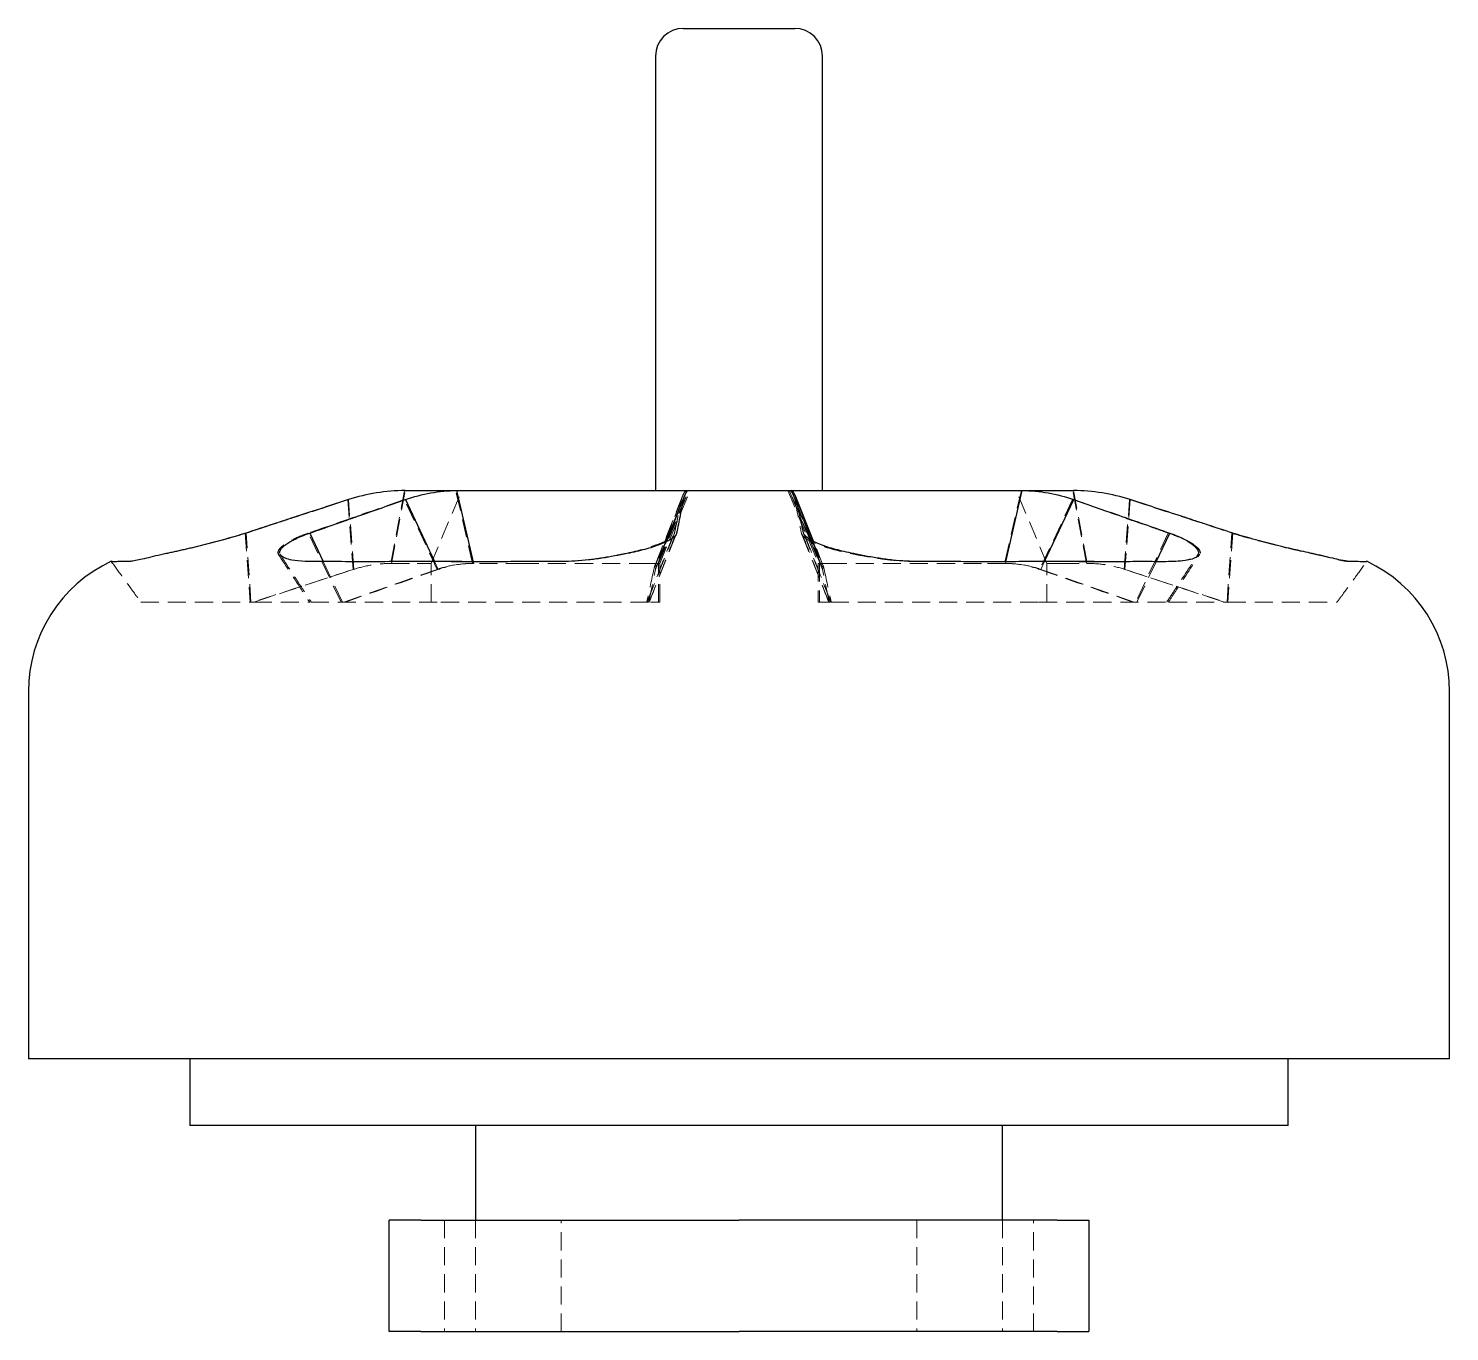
# Model space of a CAD drawing. Header units: millimetres. Extents: x 30 to 273, y 11 to 210.
# Drawn here: x 33 to 133, y 11.2 to 102.8 of the extents above; entities that cross this region are included whole.
import ezdxf

# ---------------------------------------------------------------- set-up
doc = ezdxf.new("R2010")
doc.units = ezdxf.units.MM
doc.linetypes.add('HIDDEN', pattern=[1.905, 1.27, -0.635])

msp = doc.modelspace()

# ---------------------------------------------------------------- linework, layer by layer
at = {"color": 7, "linetype": 'Continuous', "lineweight": 25}
for p, q in [((79.08, 102.83), (83, 102.83)), ((83, 102.83), (86.92, 102.83)), ((77.12, 100.87), (77.12, 70.32)), ((88.88, 70.32), (88.88, 100.87)), ((59.46, 70.32), (59.5, 70.32)), ((59.5, 70.32), (63.13, 70.32)), ((63.13, 70.32), (64.32, 65.2)), ((63.13, 70.32), (64.82, 70.32)), ((64.82, 70.32), (68.93, 70.32)), ((68.93, 70.32), (77.6, 70.32)), ((77.6, 70.32), (79.44, 70.32)), ((79.18, 70.02), (77.86, 66.72)), ((79.44, 70.32), (86.67, 70.32)), ((86.67, 70.32), (88.47, 70.32)), ((88.47, 70.32), (97.13, 70.32)), ((97.13, 70.32), (101.23, 70.32)), ((101.23, 70.32), (102.93, 70.32)), ((101.78, 65.32), (102.93, 70.32)), ((102.93, 70.32), (106.54, 70.32)), ((59.53, 69.69), (61.58, 65.34)), ((77.9, 66.73), (79.07, 69.69)), ((88.24, 66.76), (86.95, 69.99)), ((87.05, 69.69), (88.2, 66.77)), ((104.5, 65.34), (106.55, 69.69)), ((52.79, 67.33), (53.74, 65.33)), ((112.35, 65.32), (113.31, 67.33)), ((33, 56.19), (33, 30.36)), ((133, 30.36), (133, 56.19)), ((133, 30.36), (33, 30.36)), ((44.36, 30.36), (44.36, 25.66)), ((121.64, 25.66), (121.64, 30.36)), ((121.64, 25.66), (44.36, 25.66)), ((64.45, 25.66), (64.45, 19.01)), ((101.55, 19.01), (101.55, 25.66)), ((58.36, 19.01), (58.36, 11.17)), ((107.64, 11.17), (107.64, 19.01))]:
    msp.add_line(p, q, dxfattribs=at)
at = {"color": 7, "linetype": 'HIDDEN', "lineweight": 18}
for p, q in [((59.46, 70.32), (58.51, 65.2)), ((58.55, 65.2), (59.5, 70.32)), ((61.34, 65.2), (63.48, 70.32)), ((64.25, 65.2), (63.07, 70.32)), ((79.33, 70.32), (77.2, 65.2)), ((77.3, 65.2), (79.44, 70.32)), ((77.33, 65.2), (79.47, 70.32)), ((77.42, 65.2), (79.56, 70.32)), ((86.44, 70.32), (88.58, 65.2)), ((86.53, 70.32), (88.67, 65.2)), ((88.7, 65.2), (86.56, 70.32)), ((86.67, 70.32), (88.8, 65.2)), ((88.79, 65.09), (86.82, 70.02)), ((102.87, 70.32), (101.68, 65.2)), ((104.66, 65.2), (102.52, 70.32)), ((107.45, 65.2), (106.5, 70.32)), ((106.54, 70.32), (107.49, 65.2)), ((55.48, 69.69), (55.85, 64.78)), ((55.89, 64.78), (55.52, 69.69)), ((61.77, 64.78), (59.45, 69.69)), ((78.95, 69.69), (77.01, 64.78)), ((79.05, 69.99), (77.09, 65.07)), ((88.88, 64.78), (86.93, 69.69)), ((106.47, 69.69), (104.16, 64.78)), ((110.11, 64.78), (110.48, 69.69)), ((110.52, 69.69), (110.15, 64.78)), ((48.25, 67.33), (48.61, 62.48)), ((48.66, 62.48), (48.31, 67.33)), ((55, 62.48), (52.69, 67.33)), ((78.46, 67.33), (76.52, 62.48)), ((76.67, 62.48), (78.61, 67.33)), ((89.33, 62.48), (87.39, 67.33)), ((87.54, 67.33), (89.48, 62.48)), ((113.21, 67.33), (110.91, 62.48)), ((117.34, 62.48), (117.69, 67.33)), ((117.75, 67.33), (117.39, 62.48)), ((77.12, 64.78), (77.9, 66.73)), ((77.86, 66.72), (77.21, 65.09)), ((88.2, 66.77), (88.99, 64.78)), ((88.91, 65.07), (88.24, 66.76)), ((38.83, 65.34), (38.83, 65.34)), ((50.57, 65.89), (50.62, 65.83)), ((53.74, 65.33), (55.09, 62.48)), ((58.55, 65.2), (58.51, 65.2)), ((58.55, 65.2), (60.36, 65.2)), ((60.36, 65.2), (61.34, 65.2)), ((61.34, 62.48), (61.34, 65.2)), ((61.58, 65.34), (61.84, 64.78)), ((64.25, 65.2), (64.32, 65.2)), ((66.01, 65.2), (64.32, 65.2)), ((67.86, 65.2), (66.01, 65.2)), ((76.54, 65.2), (67.86, 65.2)), ((77.3, 65.2), (76.54, 65.2)), ((77.3, 65.2), (77.42, 65.2)), ((77.33, 62.48), (77.33, 65.2)), ((77.42, 65.2), (77.42, 65.2)), ((77.42, 62.48), (77.42, 65.2)), ((88.58, 65.2), (88.67, 65.2)), ((88.58, 65.2), (88.58, 62.48)), ((88.67, 65.2), (88.8, 65.2)), ((88.67, 65.2), (88.67, 65.2)), ((88.67, 65.2), (88.67, 62.48)), ((89.55, 65.2), (88.8, 65.2)), ((98.2, 65.2), (89.55, 65.2)), ((100.06, 65.2), (98.2, 65.2)), ((101.75, 65.2), (100.06, 65.2)), ((101.75, 65.2), (101.78, 65.32)), ((104.23, 64.78), (104.5, 65.34)), ((104.66, 65.2), (104.68, 65.2)), ((104.66, 62.48), (104.66, 65.2)), ((104.68, 65.2), (105.66, 65.2)), ((105.66, 65.2), (107.49, 65.2)), ((111, 62.48), (112.35, 65.32)), ((115.28, 65.83), (115.32, 65.89)), ((48.66, 62.48), (48.85, 62.48)), ((48.85, 62.48), (52.83, 62.48)), ((76.45, 62.48), (76.58, 62.48)), ((76.77, 62.48), (77.42, 62.48)), ((77.42, 62.48), (77.42, 62.48)), ((88.58, 62.48), (88.67, 62.48)), ((88.67, 62.48), (89.39, 62.48)), ((88.67, 62.48), (88.67, 62.48)), ((113.27, 62.48), (117.2, 62.48)), ((117.2, 62.48), (117.39, 62.48)), ((62.27, 19.01), (62.27, 11.17)), ((64.45, 19.01), (64.45, 11.17)), ((70.49, 11.17), (70.49, 19.01)), ((95.51, 19.01), (95.51, 11.17)), ((101.55, 19.01), (101.55, 11.17)), ((103.73, 11.17), (103.73, 19.01))]:
    msp.add_line(p, q, dxfattribs=at)
at = {"color": 7, "linetype": 'HIDDEN', "lineweight": 18, "flags": 128}
for points in [[(48.85, 62.48), (50.99, 63.18), (53, 63.84), (55.89, 64.78)], [(55.19, 62.48), (57.19, 63.18), (59.07, 63.84), (61.77, 64.78)], [(76.66, 62.48), (76.8, 63.18), (76.93, 63.84), (77.12, 64.78)], [(89.34, 62.48), (89.2, 63.18), (89.07, 63.84), (88.88, 64.78)], [(110.81, 62.48), (108.81, 63.18), (106.93, 63.84), (104.23, 64.78)], [(117.15, 62.48), (115.01, 63.18), (113, 63.84), (110.11, 64.78)]]:
    msp.add_lwpolyline(points, dxfattribs=at)
at = {"color": 7, "linetype": 'Continuous', "lineweight": 25}
for centre, radius, start, end in [((79.08, 100.87), 1.96, 90, 180), ((86.92, 100.87), 1.96, 0, 90), ((43.11, 56.19), 10.11, 115.0528, 180), ((122.89, 56.19), 10.11, 0, 64.9549)]:
    msp.add_arc(centre, radius, start, end, dxfattribs=at)
for points, knots in [([(59.5, 70.32), (58.83, 70.32), (58.16, 70.26), (56.82, 70.05), (56.17, 69.9), (55.52, 69.69)], [0, 0, 0, 0, 0.5, 0.5, 1, 1, 1, 1]), ([(59.53, 69.69), (60.11, 69.9), (60.71, 70.05), (61.92, 70.27), (62.52, 70.32), (63.13, 70.32)], [0, 0, 0, 0, 0.5, 0.5, 1, 1, 1, 1]), ([(79.44, 70.32), (79.37, 70.32), (79.31, 70.26), (79.19, 70.05), (79.13, 69.9), (79.07, 69.69)], [0, 0, 0, 0, 0.5, 0.5, 1, 1, 1, 1]), ([(87.05, 69.69), (86.99, 69.9), (86.93, 70.05), (86.8, 70.27), (86.73, 70.32), (86.67, 70.32)], [0, 0, 0, 0, 0.5, 0.5, 1, 1, 1, 1]), ([(102.93, 70.32), (103.54, 70.32), (104.15, 70.26), (105.36, 70.05), (105.96, 69.9), (106.55, 69.69)], [0, 0, 0, 0, 0.5, 0.5, 1, 1, 1, 1]), ([(110.52, 69.69), (109.88, 69.9), (109.22, 70.05), (107.88, 70.27), (107.21, 70.32), (106.54, 70.32)], [0, 0, 0, 0, 0.5, 0.5, 1, 1, 1, 1]), ([(48.25, 67.33), (48.89, 67.54), (49.82, 67.84), (50.85, 68.18), (51.36, 68.35), (51.61, 68.43), (51.72, 68.47), (51.79, 68.49), (51.82, 68.5), (53.15, 68.93), (54.35, 69.32), (55.48, 69.69)], [0, 0, 0, 0, 0.25, 0.375, 0.4375, 0.46875, 0.484375, 0.484375, 0.5, 0.5, 1, 1, 1, 1]), ([(55.52, 69.69), (54.4, 69.32), (51.99, 68.54), (49.59, 67.75), (48.31, 67.33)], [0, 0, 0, 0, 0.468879, 1, 1, 1, 1]), ([(52.79, 67.33), (53.38, 67.54), (54.25, 67.84), (55.22, 68.18), (55.69, 68.35), (55.92, 68.43), (56.02, 68.47), (56.09, 68.49), (56.12, 68.5), (57.35, 68.93), (58.48, 69.32), (59.53, 69.69)], [0, 0, 0, 0, 0.25, 0.375, 0.4375, 0.46875, 0.484375, 0.484375, 0.5, 0.5, 1, 1, 1, 1]), ([(79.07, 69.69), (79, 69.32), (78.85, 68.54), (78.69, 67.75), (78.61, 67.33)], [0, 0, 0, 0, 0.468879, 1, 1, 1, 1]), ([(87.54, 67.33), (87.5, 67.54), (87.43, 67.84), (87.36, 68.18), (87.33, 68.35), (87.31, 68.43), (87.3, 68.47), (87.3, 68.49), (87.3, 68.5), (87.21, 68.93), (87.13, 69.32), (87.05, 69.69)], [0, 0, 0, 0, 0.25, 0.375, 0.4375, 0.46875, 0.484375, 0.484375, 0.5, 0.5, 1, 1, 1, 1]), ([(106.55, 69.69), (107.6, 69.32), (109.86, 68.54), (112.11, 67.75), (113.31, 67.33)], [0, 0, 0, 0, 0.4688791, 1, 1, 1, 1]), ([(117.75, 67.33), (117.11, 67.54), (116.18, 67.84), (115.15, 68.18), (114.64, 68.35), (114.39, 68.43), (114.28, 68.47), (114.21, 68.49), (114.18, 68.5), (112.85, 68.93), (111.65, 69.32), (110.52, 69.69)], [0, 0, 0, 0, 0.25, 0.375, 0.4375, 0.46875, 0.484375, 0.484375, 0.5, 0.5, 1, 1, 1, 1]), ([(42.64, 65.89), (43.06, 65.98), (43.5, 66.08), (44.18, 66.24), (44.42, 66.29), (44.89, 66.41), (45.13, 66.47), (45.86, 66.65), (46.35, 66.78), (47.33, 67.05), (47.81, 67.19), (48.25, 67.33)], [0, 0, 0, 0, 0.25, 0.25, 0.375, 0.375, 0.5, 0.5, 0.75, 0.75, 1, 1, 1, 1]), ([(48.31, 67.33), (48.09, 67.26), (47.86, 67.19), (47.39, 67.05), (47.14, 66.98), (46.41, 66.78), (45.92, 66.65), (44.95, 66.4), (44.48, 66.29), (43.56, 66.08), (43.11, 65.98), (42.69, 65.89)], [0, 0, 0, 0, 0.125, 0.125, 0.25, 0.25, 0.5, 0.5, 0.75, 0.75, 1, 1, 1, 1]), ([(50.68, 65.89), (50.66, 65.98), (50.68, 66.08), (50.79, 66.24), (50.84, 66.29), (50.96, 66.41), (51.03, 66.47), (51.28, 66.65), (51.49, 66.78), (52.05, 67.05), (52.37, 67.19), (52.79, 67.33)], [0, 0, 0, 0, 0.25, 0.25, 0.375, 0.375, 0.5, 0.5, 0.75, 0.75, 1, 1, 1, 1]), ([(78.61, 67.33), (78.6, 67.26), (78.55, 67.19), (78.42, 67.05), (78.33, 66.98), (78.01, 66.78), (77.74, 66.65), (77.11, 66.4), (76.75, 66.29), (75.99, 66.08), (75.57, 65.98), (75.12, 65.89)], [0, 0, 0, 0, 0.125, 0.125, 0.25, 0.25, 0.5, 0.5, 0.75, 0.75, 1, 1, 1, 1]), ([(91.05, 65.89), (90.6, 65.98), (90.18, 66.08), (89.61, 66.24), (89.42, 66.29), (89.07, 66.41), (88.9, 66.47), (88.42, 66.65), (88.15, 66.78), (87.72, 67.05), (87.57, 67.19), (87.54, 67.33)], [0, 0, 0, 0, 0.25, 0.25, 0.375, 0.375, 0.5, 0.5, 0.75, 0.75, 1, 1, 1, 1]), ([(113.31, 67.33), (113.51, 67.26), (113.7, 67.19), (114.04, 67.05), (114.19, 66.98), (114.6, 66.78), (114.82, 66.65), (115.16, 66.4), (115.28, 66.29), (115.43, 66.08), (115.46, 65.98), (115.43, 65.89)], [0, 0, 0, 0, 0.125, 0.125, 0.25, 0.25, 0.5, 0.5, 0.75, 0.75, 1, 1, 1, 1]), ([(123.36, 65.89), (122.94, 65.98), (122.5, 66.08), (121.82, 66.24), (121.58, 66.29), (121.11, 66.41), (120.87, 66.47), (120.14, 66.65), (119.65, 66.78), (118.67, 67.05), (118.19, 67.19), (117.75, 67.33)], [0, 0, 0, 0, 0.25, 0.25, 0.375, 0.375, 0.5, 0.5, 0.75, 0.75, 1, 1, 1, 1]), ([(42.69, 65.89), (42.16, 65.78), (41.7, 65.66), (41.1, 65.52), (40.92, 65.48), (40.6, 65.41), (40.47, 65.38), (40.23, 65.35), (40.13, 65.34), (39.96, 65.33), (39.89, 65.33), (39.77, 65.33), (39.71, 65.34), (39.59, 65.34), (39.52, 65.33), (39.34, 65.33), (39.23, 65.32), (39.05, 65.31), (38.98, 65.31), (38.89, 65.32), (38.87, 65.33), (38.83, 65.34), (38.83, 65.34), (38.83, 65.34)], [0, 0, 0, 0, 0.125, 0.125, 0.1875, 0.1875, 0.25, 0.25, 0.3125, 0.3125, 0.375, 0.375, 0.4375, 0.4375, 0.5, 0.5, 0.625, 0.625, 0.75, 0.75, 0.875, 0.875, 1, 1, 1, 1]), ([(60.99, 65.34), (60.12, 65.34), (58.36, 65.32), (55.88, 65.31), (53.97, 65.34), (52.44, 65.32), (51.58, 65.4), (51.06, 65.56), (50.8, 65.7), (50.74, 65.8), (50.72, 65.83)], [0, 0, 0, 0, 0.2046827, 0.410322, 0.6150402, 0.7193592, 0.8229147, 0.8915024, 0.9621296, 1, 1, 1, 1]), ([(75.12, 65.89), (74.56, 65.78), (73.97, 65.66), (73.04, 65.52), (72.72, 65.48), (72.1, 65.41), (71.78, 65.38), (71.15, 65.35), (70.84, 65.34), (70.23, 65.33), (69.93, 65.33), (69.33, 65.33), (69.03, 65.34), (68.44, 65.34), (68.14, 65.33), (67.25, 65.33), (66.65, 65.32), (65.48, 65.31), (64.91, 65.31), (63.77, 65.32), (63.21, 65.33), (62.09, 65.34), (61.54, 65.34), (60.99, 65.34)], [0, 0, 0, 0, 0.125, 0.125, 0.1875, 0.1875, 0.25, 0.25, 0.3125, 0.3125, 0.375, 0.375, 0.4375, 0.4375, 0.5, 0.5, 0.625, 0.625, 0.75, 0.75, 0.875, 0.875, 1, 1, 1, 1]), ([(105.16, 65.34), (104.62, 65.34), (104.08, 65.34), (102.98, 65.33), (102.42, 65.32), (101.3, 65.31), (100.73, 65.31), (99.56, 65.32), (98.97, 65.32), (98.08, 65.33), (97.78, 65.34), (97.19, 65.34), (96.89, 65.33), (96, 65.33), (95.4, 65.33), (94.46, 65.38), (94.14, 65.4), (93.5, 65.47), (93.18, 65.51), (92.55, 65.61), (92.24, 65.66), (91.63, 65.77), (91.33, 65.83), (91.05, 65.89)], [0, 0, 0, 0, 0.125, 0.125, 0.25, 0.25, 0.375, 0.375, 0.5, 0.5, 0.5625, 0.5625, 0.625, 0.625, 0.75, 0.75, 0.8125, 0.8125, 0.875, 0.875, 0.9375, 0.9375, 1, 1, 1, 1]), ([(115.38, 65.83), (115.36, 65.79), (115.3, 65.69), (115.02, 65.54), (114.55, 65.41), (113.73, 65.32), (112.47, 65.32), (110.9, 65.33), (109.29, 65.31), (107.37, 65.33), (105.97, 65.34), (105.16, 65.34)], [0, 0, 0, 0, 0.0447376, 0.1152893, 0.1839187, 0.2546142, 0.3922462, 0.5303603, 0.6707929, 0.8112318, 1, 1, 1, 1]), ([(127.17, 65.34), (127.16, 65.33), (127.16, 65.32), (126.88, 65.31), (126.37, 65.34), (125.96, 65.32), (125.46, 65.4), (124.79, 65.56), (124.12, 65.72), (123.6, 65.84), (123.36, 65.89)], [0, 0, 0, 0, 0.181136, 0.387108, 0.592157, 0.696644, 0.800367, 0.869066, 0.939807, 1, 1, 1, 1]), ([(60.61, 19.01), (60.24, 19.01), (59.56, 19.01), (58.83, 19.01), (58.42, 19.01), (58.39, 19.01), (58.38, 19.01)], [0, 0, 0, 0, 0.321745, 0.588201, 0.817122, 1, 1, 1, 1]), ([(105.39, 19.01), (105.76, 19.01), (106.44, 19.01), (107.17, 19.01), (107.58, 19.01), (107.61, 19.01), (107.62, 19.01)], [0, 0, 0, 0, 0.321745, 0.588201, 0.817122, 1, 1, 1, 1]), ([(60.61, 11.17), (60.24, 11.17), (59.56, 11.17), (58.83, 11.17), (58.42, 11.17), (58.39, 11.17), (58.38, 11.17)], [0, 0, 0, 0, 0.3217452, 0.5882012, 0.8171217, 1, 1, 1, 1]), ([(105.39, 11.17), (105.76, 11.17), (106.44, 11.17), (107.17, 11.17), (107.58, 11.17), (107.61, 11.17), (107.62, 11.17)], [0, 0, 0, 0, 0.321745, 0.588201, 0.817122, 1, 1, 1, 1])]:
    msp.add_open_spline(points, degree=3, knots=knots, dxfattribs=at)
at = {"color": 7, "linetype": 'HIDDEN', "lineweight": 18}
for points, knots in [([(78.95, 69.69), (79.01, 69.9), (79.07, 70.05), (79.2, 70.27), (79.27, 70.32), (79.33, 70.32)], [0, 0, 0, 0, 0.5, 0.5, 1, 1, 1, 1]), ([(86.56, 70.32), (86.63, 70.32), (86.69, 70.26), (86.81, 70.05), (86.87, 69.9), (86.93, 69.69)], [0, 0, 0, 0, 0.5, 0.5, 1, 1, 1, 1]), ([(59.45, 69.69), (58.4, 69.32), (56.14, 68.54), (53.89, 67.75), (52.69, 67.33)], [0, 0, 0, 0, 0.468879, 1, 1, 1, 1]), ([(78.46, 67.33), (78.5, 67.54), (78.57, 67.84), (78.64, 68.18), (78.67, 68.35), (78.69, 68.43), (78.7, 68.47), (78.7, 68.49), (78.7, 68.5), (78.79, 68.93), (78.87, 69.32), (78.95, 69.69)], [0, 0, 0, 0, 0.25, 0.375, 0.4375, 0.46875, 0.484375, 0.484375, 0.5, 0.5, 1, 1, 1, 1]), ([(86.93, 69.69), (87, 69.32), (87.15, 68.54), (87.31, 67.75), (87.39, 67.33)], [0, 0, 0, 0, 0.468879, 1, 1, 1, 1]), ([(113.21, 67.33), (112.62, 67.54), (111.75, 67.84), (110.78, 68.18), (110.31, 68.35), (110.08, 68.43), (109.98, 68.47), (109.91, 68.49), (109.88, 68.5), (108.65, 68.93), (107.52, 69.32), (106.47, 69.69)], [0, 0, 0, 0, 0.25, 0.375, 0.4375, 0.46875, 0.484375, 0.484375, 0.5, 0.5, 1, 1, 1, 1]), ([(110.48, 69.69), (111.6, 69.32), (114.01, 68.54), (116.41, 67.75), (117.69, 67.33)], [0, 0, 0, 0, 0.468879, 1, 1, 1, 1]), ([(52.69, 67.33), (52.49, 67.26), (52.3, 67.19), (51.96, 67.05), (51.81, 66.98), (51.4, 66.78), (51.18, 66.65), (50.84, 66.4), (50.72, 66.29), (50.57, 66.08), (50.54, 65.98), (50.57, 65.89)], [0, 0, 0, 0, 0.125, 0.125, 0.25, 0.25, 0.5, 0.5, 0.75, 0.75, 1, 1, 1, 1]), ([(74.95, 65.89), (75.4, 65.98), (75.82, 66.08), (76.39, 66.24), (76.58, 66.29), (76.93, 66.41), (77.1, 66.47), (77.58, 66.65), (77.85, 66.78), (78.28, 67.05), (78.43, 67.19), (78.46, 67.33)], [0, 0, 0, 0, 0.25, 0.25, 0.375, 0.375, 0.5, 0.5, 0.75, 0.75, 1, 1, 1, 1]), ([(76.55, 62.48), (76.82, 63.21), (77.42, 64.76), (78.03, 66.33), (78.36, 67.16)], [0, 0, 0, 0, 0.469733, 1, 1, 1, 1]), ([(76.69, 62.48), (76.97, 63.21), (77.57, 64.76), (78.18, 66.33), (78.51, 67.16)], [0, 0, 0, 0, 0.46945, 1, 1, 1, 1]), ([(87.39, 67.33), (87.4, 67.26), (87.45, 67.19), (87.58, 67.05), (87.67, 66.98), (87.99, 66.78), (88.26, 66.65), (88.89, 66.4), (89.25, 66.29), (90.01, 66.08), (90.43, 65.98), (90.88, 65.89)], [0, 0, 0, 0, 0.125, 0.125, 0.25, 0.25, 0.5, 0.5, 0.75, 0.75, 1, 1, 1, 1]), ([(87.49, 67.16), (87.82, 66.33), (88.43, 64.76), (89.03, 63.21), (89.31, 62.48)], [0, 0, 0, 0, 0.53055, 1, 1, 1, 1]), ([(87.64, 67.16), (87.97, 66.33), (88.58, 64.76), (89.18, 63.21), (89.45, 62.48)], [0, 0, 0, 0, 0.530267, 1, 1, 1, 1]), ([(115.32, 65.89), (115.34, 65.98), (115.32, 66.08), (115.21, 66.24), (115.16, 66.29), (115.04, 66.41), (114.97, 66.47), (114.72, 66.65), (114.51, 66.78), (113.95, 67.05), (113.63, 67.19), (113.21, 67.33)], [0, 0, 0, 0, 0.25, 0.25, 0.375, 0.375, 0.5, 0.5, 0.75, 0.75, 1, 1, 1, 1]), ([(117.69, 67.33), (117.91, 67.26), (118.14, 67.19), (118.61, 67.05), (118.86, 66.98), (119.59, 66.78), (120.08, 66.65), (121.05, 66.4), (121.52, 66.29), (122.44, 66.08), (122.89, 65.98), (123.31, 65.89)], [0, 0, 0, 0, 0.125, 0.125, 0.25, 0.25, 0.5, 0.5, 0.75, 0.75, 1, 1, 1, 1]), ([(38.83, 65.34), (39.09, 64.98), (39.65, 64.21), (40.35, 63.25), (40.78, 62.66), (40.91, 62.48)], [0, 0, 0, 0, 0.384429, 0.812508, 1, 1, 1, 1]), ([(50.58, 65.86), (51.15, 64.98), (51.89, 63.85), (52.62, 62.72), (52.79, 62.47)], [0, 0, 0, 0, 0.779106, 1, 1, 1, 1]), ([(50.69, 65.86), (51.22, 65.05), (51.96, 63.92), (52.69, 62.79), (52.9, 62.48)], [0, 0, 0, 0, 0.722926, 1, 1, 1, 1]), ([(55.89, 64.78), (56.32, 64.92), (56.76, 65.03), (57.65, 65.17), (58.09, 65.2), (58.55, 65.2)], [0, 0, 0, 0, 0.0003828143, 0.0003828143, 0.0007656285, 0.0007656285, 0.0007656285, 0.0007656285]), ([(60.84, 65.34), (61.71, 65.33), (62.77, 65.32), (63.9, 65.32), (64.11, 65.32)], [0, 0, 0, 0, 0.818017, 1, 1, 1, 1]), ([(61.77, 64.78), (62.17, 64.92), (62.58, 65.03), (63.41, 65.17), (63.82, 65.2), (64.25, 65.2)], [0, 0, 0, 0, 0.0003828143, 0.0003828143, 0.0007656285, 0.0007656285, 0.0007656285, 0.0007656285]), ([(64.32, 65.2), (63.9, 65.2), (63.48, 65.17), (62.66, 65.03), (62.25, 64.92), (61.84, 64.78)], [0, 0, 0, 0, 0.0003828143, 0.0003828143, 0.0007656285, 0.0007656285, 0.0007656285, 0.0007656285]), ([(70.63, 65.34), (71.13, 65.36), (71.96, 65.4), (73.15, 65.56), (74.11, 65.72), (74.69, 65.84), (74.95, 65.89)], [0, 0, 0, 0, 0.339025, 0.5664826, 0.8007034, 1, 1, 1, 1]), ([(77.2, 65.2), (77.17, 65.2), (77.13, 65.17), (77.07, 65.03), (77.04, 64.92), (77.01, 64.78)], [0, 0, 0, 0, 0.0003828143, 0.0003828143, 0.0007656285, 0.0007656285, 0.0007656285, 0.0007656285]), ([(77.12, 64.78), (77.13, 64.83), (77.16, 64.93), (77.18, 65.03), (77.2, 65.07), (77.21, 65.09)], [0, 0, 0, 0, 0.3862036, 0.7734946, 1, 1, 1, 1]), ([(88.88, 64.78), (88.85, 64.92), (88.82, 65.03), (88.76, 65.17), (88.73, 65.2), (88.7, 65.2)], [0, 0, 0, 0, 0.0003828143, 0.0003828143, 0.0007656285, 0.0007656285, 0.0007656285, 0.0007656285]), ([(88.91, 65.07), (88.92, 65.05), (88.93, 65), (88.96, 64.91), (88.98, 64.82), (88.99, 64.78)], [0, 0, 0, 0, 0.2904172, 0.6448555, 1, 1, 1, 1]), ([(90.88, 65.89), (91.18, 65.83), (91.8, 65.71), (92.8, 65.54), (93.83, 65.41), (94.69, 65.35), (95.2, 65.34), (95.37, 65.34)], [0, 0, 0, 0, 0.2182344, 0.4426353, 0.6609222, 0.8857807, 1, 1, 1, 1]), ([(101.68, 65.2), (102.1, 65.2), (102.52, 65.17), (103.34, 65.03), (103.75, 64.92), (104.16, 64.78)], [0, 0, 0, 0, 0.0003828143, 0.0003828143, 0.0007656285, 0.0007656285, 0.0007656285, 0.0007656285]), ([(104.23, 64.78), (103.83, 64.92), (103.42, 65.03), (102.59, 65.17), (102.18, 65.2), (101.75, 65.2)], [0, 0, 0, 0, 0.0003828143, 0.0003828143, 0.0007656285, 0.0007656285, 0.0007656285, 0.0007656285]), ([(101.89, 65.32), (102.12, 65.32), (103.18, 65.33), (104.2, 65.34), (105.01, 65.34)], [0, 0, 0, 0, 0.209054, 1, 1, 1, 1]), ([(105.01, 65.34), (105.89, 65.33), (106.98, 65.32), (107.99, 65.32), (108.17, 65.32)], [0, 0, 0, 0, 0.815, 1, 1, 1, 1]), ([(107.49, 65.2), (107.94, 65.2), (108.39, 65.17), (109.27, 65.03), (109.71, 64.92), (110.15, 64.78)], [0, 0, 0, 0, 0.0003828143, 0.0003828143, 0.0007656285, 0.0007656285, 0.0007656285, 0.0007656285]), ([(113.1, 62.48), (113.31, 62.79), (114.04, 63.92), (114.78, 65.05), (115.31, 65.86)], [0, 0, 0, 0, 0.277074, 1, 1, 1, 1]), ([(113.21, 62.47), (113.38, 62.72), (114.11, 63.85), (114.85, 64.98), (115.42, 65.86)], [0, 0, 0, 0, 0.220894, 1, 1, 1, 1]), ([(113.55, 65.34), (113.88, 65.36), (114.43, 65.4), (114.95, 65.56), (115.12, 65.67), (115.21, 65.73)], [0, 0, 0, 0, 0.422836, 0.70719, 1, 1, 1, 1]), ([(123.31, 65.89), (123.58, 65.83), (124.13, 65.71), (124.82, 65.54), (125.37, 65.41), (125.75, 65.34), (125.87, 65.34), (125.92, 65.34)], [0, 0, 0, 0, 0.215693, 0.437481, 0.653225, 0.875465, 1, 1, 1, 1]), ([(125.09, 62.48), (125.22, 62.66), (125.65, 63.25), (126.35, 64.21), (126.91, 64.97), (127.17, 65.34)], [0, 0, 0, 0, 0.187364, 0.616134, 1, 1, 1, 1]), ([(127.06, 65.32), (127.08, 65.32), (127.18, 65.33), (127.18, 65.34), (127.17, 65.34)], [0, 0, 0, 0, 0.1998664, 1, 1, 1, 1]), ([(40.91, 62.48), (40.91, 62.48), (40.91, 62.48), (40.95, 62.48), (40.99, 62.48), (41.1, 62.48), (41.15, 62.48), (41.27, 62.48), (41.34, 62.48), (41.49, 62.48), (41.56, 62.48), (41.71, 62.48), (41.78, 62.48), (41.93, 62.48), (42.01, 62.48), (42.19, 62.48), (42.25, 62.48), (42.42, 62.48), (42.51, 62.48), (42.72, 62.48), (42.84, 62.48), (43.1, 62.48), (43.24, 62.48), (43.53, 62.48), (43.68, 62.48), (44, 62.48), (44.17, 62.48), (44.68, 62.48), (45.04, 62.48), (45.77, 62.48), (46.15, 62.48), (46.89, 62.48), (47.27, 62.48), (47.82, 62.48), (48.01, 62.48), (48.35, 62.48), (48.52, 62.48), (48.66, 62.48)], [0, 0, 0, 0, 0.125, 0.125, 0.25, 0.25, 0.3125, 0.3125, 0.375, 0.375, 0.4375, 0.4375, 0.5, 0.5, 0.5625, 0.5625, 0.59375, 0.59375, 0.625, 0.625, 0.65625, 0.65625, 0.6875, 0.6875, 0.71875, 0.71875, 0.75, 0.75, 0.8125, 0.8125, 0.875, 0.875, 0.9375, 0.9375, 0.96875, 0.96875, 1, 1, 1, 1]), ([(52.91, 62.48), (52.9, 62.48), (52.86, 62.48), (53.09, 62.48), (53.8, 62.48), (54.78, 62.48), (56.11, 62.48), (57.71, 62.48), (59.85, 62.48), (61.3, 62.48), (62.03, 62.48)], [0, 0, 0, 0, 0.0164107, 0.1186433, 0.221276, 0.3198969, 0.4188456, 0.6174677, 0.8082222, 1, 1, 1, 1]), ([(62.03, 62.48), (62.93, 62.48), (64.73, 62.48), (67.53, 62.48), (69.69, 62.48), (71.12, 62.48), (72.08, 62.48), (73.22, 62.48), (74.27, 62.48), (75.09, 62.48), (75.71, 62.48), (76.22, 62.48), (76.58, 62.48), (76.65, 62.48), (76.68, 62.48)], [0, 0, 0, 0, 0.177292, 0.355671, 0.519685, 0.565797, 0.612492, 0.6853, 0.757827, 0.808754, 0.861149, 0.912819, 0.966079, 1, 1, 1, 1]), ([(89.46, 62.48), (89.46, 62.48), (89.45, 62.48), (89.7, 62.48), (90.12, 62.48), (90.67, 62.48), (91.33, 62.48), (92.22, 62.48), (93.38, 62.48), (94.74, 62.48), (96, 62.48), (97.62, 62.48), (99.66, 62.48), (101.94, 62.48), (103.39, 62.48), (104.12, 62.48)], [0, 0, 0, 0, 0.00363, 0.057581, 0.107265, 0.158307, 0.209968, 0.263181, 0.339765, 0.416648, 0.490527, 0.56465, 0.71344, 0.856337, 1, 1, 1, 1]), ([(104.12, 62.48), (105.02, 62.48), (106.83, 62.48), (109.27, 62.48), (110.96, 62.48), (112.07, 62.48), (112.7, 62.48), (113.16, 62.48), (113.19, 62.48), (113.2, 62.48)], [0, 0, 0, 0, 0.236839, 0.475128, 0.694228, 0.755827, 0.818206, 0.915468, 1, 1, 1, 1]), ([(117.39, 62.48), (117.53, 62.48), (117.69, 62.48), (118.05, 62.48), (118.23, 62.48), (118.6, 62.48), (118.79, 62.48), (119.16, 62.48), (119.35, 62.48), (119.91, 62.48), (120.29, 62.48), (121.02, 62.48), (121.37, 62.48), (122.05, 62.48), (122.38, 62.48), (122.81, 62.48), (122.95, 62.48), (123.21, 62.48), (123.33, 62.48), (123.54, 62.48), (123.63, 62.48), (123.79, 62.48), (123.86, 62.48), (124.03, 62.48), (124.11, 62.48), (124.25, 62.48), (124.32, 62.48), (124.47, 62.48), (124.54, 62.48), (124.68, 62.48), (124.75, 62.48), (124.87, 62.48), (124.92, 62.48), (125.03, 62.48), (125.06, 62.48), (125.09, 62.48), (125.09, 62.48), (125.09, 62.48)], [0, 0, 0, 0, 0.03125, 0.03125, 0.0625, 0.0625, 0.09375, 0.09375, 0.125, 0.125, 0.1875, 0.1875, 0.25, 0.25, 0.3125, 0.3125, 0.34375, 0.34375, 0.375, 0.375, 0.40625, 0.40625, 0.4375, 0.4375, 0.5, 0.5, 0.5625, 0.5625, 0.625, 0.625, 0.6875, 0.6875, 0.75, 0.75, 0.875, 0.875, 1, 1, 1, 1])]:
    msp.add_open_spline(points, degree=3, knots=knots, dxfattribs=at)
for points in [[(55.85, 64.78), (53.79, 64.11), (51.43, 63.34), (48.8, 62.48)], [(61.84, 64.78), (59.92, 64.11), (57.74, 63.34), (55.29, 62.48)], [(77.01, 64.78), (76.86, 64.11), (76.7, 63.34), (76.51, 62.48)], [(88.99, 64.78), (89.14, 64.11), (89.3, 63.34), (89.49, 62.48)], [(104.16, 64.78), (106.08, 64.11), (108.26, 63.34), (110.71, 62.48)], [(110.15, 64.78), (112.21, 64.11), (114.57, 63.34), (117.2, 62.48)]]:
    msp.add_open_spline(points, degree=3, dxfattribs=at)
at = {"color": 7, "linetype": 'Continuous', "lineweight": 25}
for points in [[(60.61, 19.01), (67.35, 19.01), (69.95, 19.01), (83, 19.01)], [(105.39, 19.01), (98.65, 19.01), (96.05, 19.01), (83, 19.01)], [(60.61, 11.17), (67.35, 11.17), (69.95, 11.17), (83, 11.17)], [(105.39, 11.17), (98.65, 11.17), (96.05, 11.17), (83, 11.17)]]:
    msp.add_open_spline(points, degree=3, dxfattribs=at)

doc.saveas('drawing.dxf')
